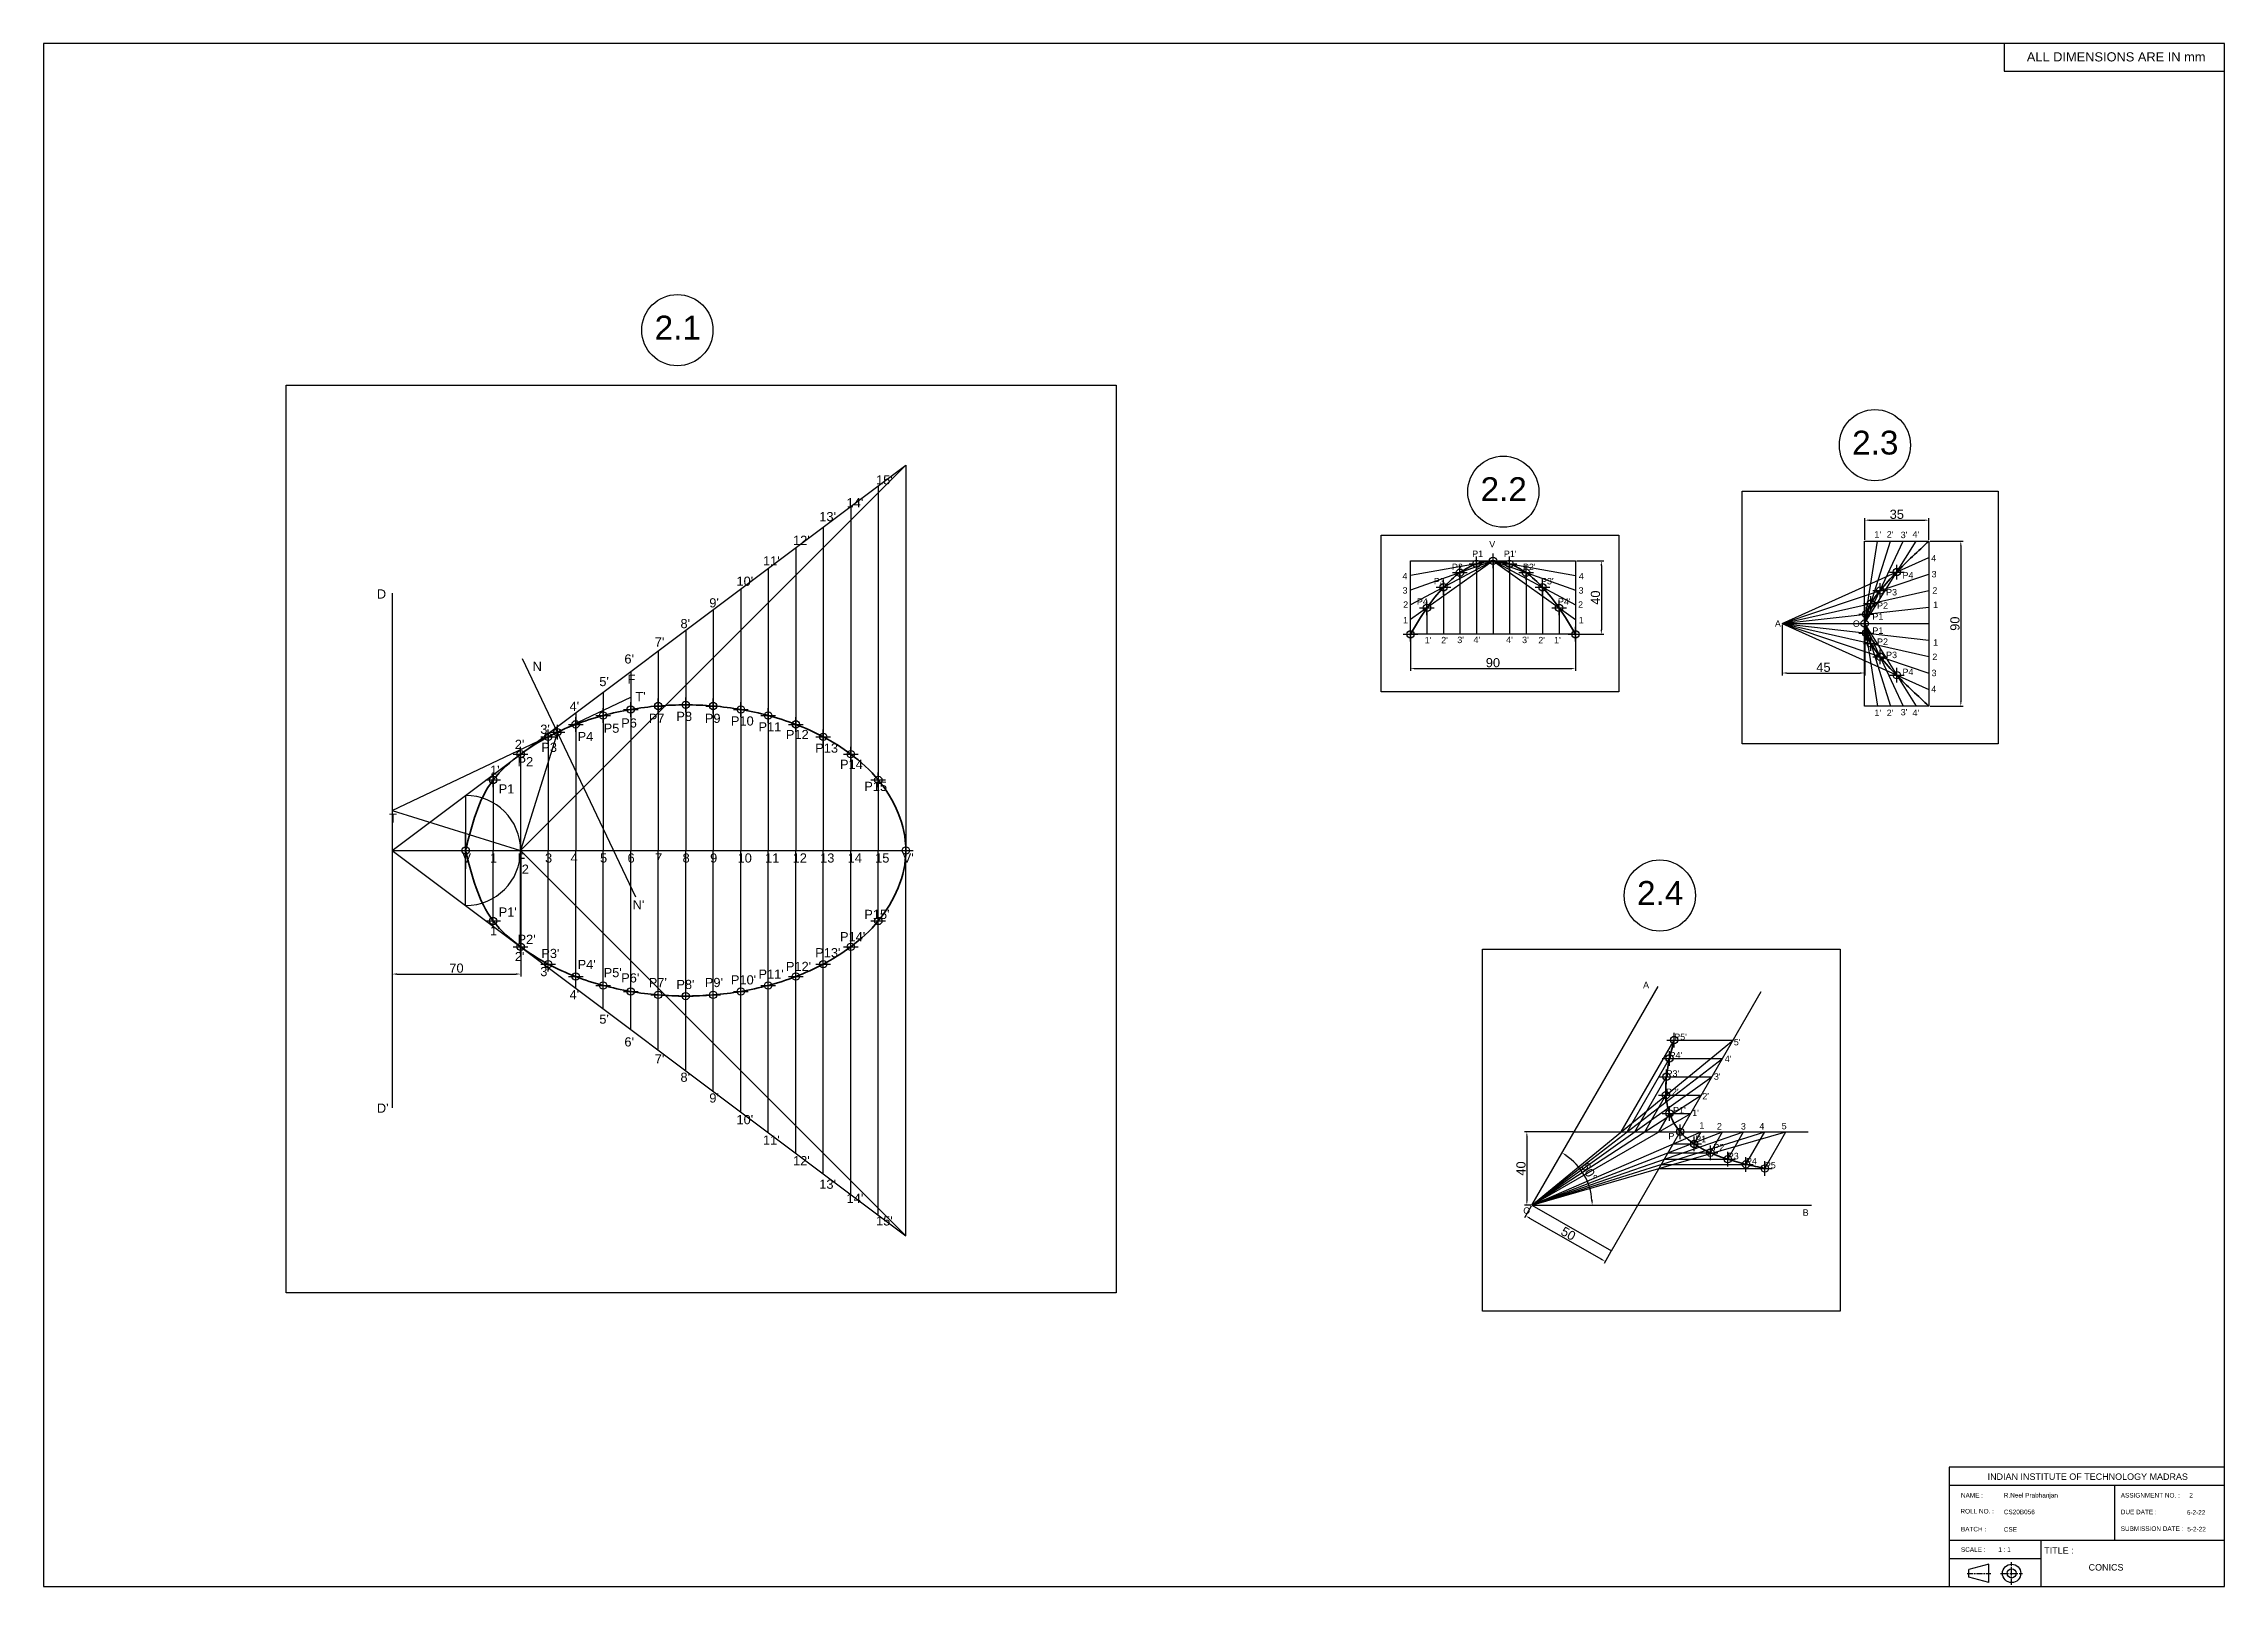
# Model space of a CAD drawing. Header units: millimetres. Extents: x 0 to 1189, y 0 to 841.
import ezdxf

# ---------------------------------------------------------------- set-up
doc = ezdxf.new("R2010")
doc.units = ezdxf.units.MM
doc.header["$PDMODE"] = 34
doc.header["$PDSIZE"] = 4
doc.linetypes.add('CENTER', pattern=[50.8, 31.75, -6.35, 6.35, -6.35])
doc.styles.get("Standard").update_dxf_attribs({"font": 'arial.ttf'})
doc.dimstyles.new('ISO-25', dxfattribs={"dimtxt": 5, "dimasz": 2.5, "dimexe": 1.25, "dimexo": 0.625, "dimtad": 1, "dimtxsty": 'Standard', "dimcen": 2.5, "dimclrd": 3, "dimclre": 3, "dimclrt": 3, "dimadec": 0, "dimazin": 0, "dimtfac": 1, "dimtmove": 0, "dimatfit": 3, "dimfxl": 1, "dimarcsym": 0})

# ---------------------------------------------------------------- blocks, each defined once
blk = doc.blocks.new('*D2')
at = {"color": 3, "lineweight": -2, "transparency": 16777216}
for p, q in [((190.1, 400.5), (190.1, 332.5)), ((260.1, 400.5), (260.1, 332.5)), ((192.6, 333.8), (257.6, 333.8))]:
    blk.add_line(p, q, dxfattribs=at)
at = {"color": 3, "transparency": 16777216}
for points in [[(192.6, 334.2), (192.6, 333.4), (190.1, 333.8)], [(257.6, 334.2), (257.6, 333.4), (260.1, 333.8)]]:
    blk.add_solid(points, dxfattribs=at)
at = {"layer": 'Defpoints', "color": 0, "transparency": 16777216}
for p in [(190.1, 401.2), (260.1, 401.2), (260.1, 333.8)]:
    blk.add_point(p, dxfattribs=at)
at = {"color": 3, "lineweight": 25, "transparency": 16777216, "insert": (225.1, 337), "char_height": 5, "attachment_point": 5}
blk.add_mtext('70', dxfattribs=at)
blk = doc.blocks.new('*D3')
at = {"color": 3, "lineweight": -2, "transparency": 16777216}
for p, q in [((745.2, 518.4), (745.2, 499.1)), ((835.2, 518.4), (835.2, 499.1)), ((747.7, 500.3), (832.7, 500.3))]:
    blk.add_line(p, q, dxfattribs=at)
at = {"color": 3, "transparency": 16777216}
for points in [[(747.7, 500.7), (747.7, 499.9), (745.2, 500.3)], [(832.7, 500.7), (832.7, 499.9), (835.2, 500.3)]]:
    blk.add_solid(points, dxfattribs=at)
at = {"layer": 'Defpoints', "color": 0, "transparency": 16777216}
for p in [(745.2, 519), (835.2, 519), (835.2, 500.3)]:
    blk.add_point(p, dxfattribs=at)
at = {"color": 3, "lineweight": 25, "transparency": 16777216, "insert": (790.2, 503.5), "char_height": 5, "attachment_point": 5}
blk.add_mtext('90', dxfattribs=at)
blk = doc.blocks.new('*D4')
at = {"color": 3, "lineweight": -2, "transparency": 16777216}
for p, q in [((835.9, 559), (850.6, 559)), ((849.3, 556.5), (849.3, 521.5)), ((835.9, 519), (850.6, 519))]:
    blk.add_line(p, q, dxfattribs=at)
at = {"color": 3, "transparency": 16777216}
for points in [[(848.9, 556.5), (849.7, 556.5), (849.3, 559)], [(848.9, 521.5), (849.7, 521.5), (849.3, 519)]]:
    blk.add_solid(points, dxfattribs=at)
at = {"layer": 'Defpoints', "color": 0, "transparency": 16777216}
for p in [(835.2, 559), (835.2, 519), (849.3, 519)]:
    blk.add_point(p, dxfattribs=at)
at = {"color": 3, "lineweight": 25, "transparency": 16777216, "insert": (846.1, 539), "char_height": 5, "attachment_point": 5, "rotation": 90}
blk.add_mtext('40', dxfattribs=at)
blk = doc.blocks.new('*D5')
at = {"color": 3, "lineweight": -2, "transparency": 16777216}
for p, q in [((947.9, 524.2), (947.9, 496.6)), ((992.9, 524.2), (992.9, 496.6)), ((950.4, 497.9), (990.4, 497.9))]:
    blk.add_line(p, q, dxfattribs=at)
at = {"color": 3, "transparency": 16777216}
for points in [[(950.4, 498.3), (950.4, 497.5), (947.9, 497.9)], [(990.4, 498.3), (990.4, 497.5), (992.9, 497.9)]]:
    blk.add_solid(points, dxfattribs=at)
at = {"layer": 'Defpoints', "color": 0, "transparency": 16777216}
for p in [(947.9, 524.8), (992.9, 524.8), (992.9, 497.9)]:
    blk.add_point(p, dxfattribs=at)
at = {"color": 3, "lineweight": 25, "transparency": 16777216, "insert": (970.4, 501), "char_height": 5, "attachment_point": 5}
blk.add_mtext('45', dxfattribs=at)
blk = doc.blocks.new('*D6')
at = {"color": 3, "lineweight": -2, "transparency": 16777216}
for p, q in [((992.9, 570.5), (992.9, 582.4)), ((995.4, 581.2), (1025.4, 581.2)), ((1027.9, 570.5), (1027.9, 582.4))]:
    blk.add_line(p, q, dxfattribs=at)
at = {"color": 3, "transparency": 16777216}
for points in [[(995.4, 581.6), (995.4, 580.8), (992.9, 581.2)], [(1025.4, 581.6), (1025.4, 580.8), (1027.9, 581.2)]]:
    blk.add_solid(points, dxfattribs=at)
at = {"layer": 'Defpoints', "color": 0, "transparency": 16777216}
for p in [(1027.9, 581.2), (992.9, 569.8), (1027.9, 569.8)]:
    blk.add_point(p, dxfattribs=at)
at = {"color": 3, "lineweight": 25, "transparency": 16777216, "insert": (1010.4, 584.4), "char_height": 5, "attachment_point": 5}
blk.add_mtext('35', dxfattribs=at)
blk = doc.blocks.new('*D7')
at = {"color": 3, "lineweight": -2, "transparency": 16777216}
for p, q in [((1028.5, 569.8), (1046.6, 569.8)), ((1045.3, 567.3), (1045.3, 482.3)), ((1028.5, 479.8), (1046.6, 479.8))]:
    blk.add_line(p, q, dxfattribs=at)
at = {"color": 3, "transparency": 16777216}
for points in [[(1044.9, 567.3), (1045.7, 567.3), (1045.3, 569.8)], [(1044.9, 482.3), (1045.7, 482.3), (1045.3, 479.8)]]:
    blk.add_solid(points, dxfattribs=at)
at = {"layer": 'Defpoints', "color": 0, "transparency": 16777216}
for p in [(1027.9, 569.8), (1027.9, 479.8), (1045.3, 479.8)]:
    blk.add_point(p, dxfattribs=at)
at = {"color": 3, "lineweight": 25, "transparency": 16777216, "insert": (1042.1, 524.8), "char_height": 5, "attachment_point": 5, "rotation": 90}
blk.add_mtext('90', dxfattribs=at)
blk = doc.blocks.new('*D8')
at = {"color": 3, "lineweight": -2, "transparency": 16777216}
blk.add_arc((811.4, 207.8), 32.9, 4.3517, 55.6483, dxfattribs=at)
at = {"color": 3, "transparency": 16777216}
for points in [[(829.8, 234.7), (830.2, 235.4), (827.9, 236.4)], [(844.7, 210.4), (843.8, 210.3), (844.3, 207.8)]]:
    blk.add_solid(points, dxfattribs=at)
at = {"layer": 'Defpoints', "color": 0, "transparency": 16777216}
for p in [(880.2, 327), (842.4, 219.1), (811.4, 207.8), (811.4, 207.8), (963.9, 207.8)]:
    blk.add_point(p, dxfattribs=at)
at = {"color": 3, "lineweight": 25, "transparency": 16777216, "insert": (842.7, 225.9), "char_height": 5, "attachment_point": 5, "rotation": 300}
blk.add_mtext('60°', dxfattribs=at)
blk = doc.blocks.new('*D9')
at = {"color": 3, "lineweight": -2, "transparency": 16777216}
for p, q in [((811.1, 207.3), (807.4, 200.9)), ((810.2, 200.7), (849.3, 178.4)), ((854.5, 182.5), (850.8, 176))]:
    blk.add_line(p, q, dxfattribs=at)
at = {"color": 3, "transparency": 16777216}
for points in [[(810.4, 201.1), (810, 200.4), (808.1, 202)], [(849.5, 178.7), (849.1, 178), (851.5, 177.1)]]:
    blk.add_solid(points, dxfattribs=at)
at = {"layer": 'Defpoints', "color": 0, "transparency": 16777216}
for p in [(811.4, 207.8), (854.8, 183), (851.5, 177.1)]:
    blk.add_point(p, dxfattribs=at)
at = {"color": 3, "lineweight": 25, "transparency": 16777216, "insert": (831.3, 192.3), "char_height": 5, "attachment_point": 5, "rotation": 330.216}
blk.add_mtext('50', dxfattribs=at)
blk = doc.blocks.new('*D10')
at = {"color": 3, "lineweight": -2, "transparency": 16777216}
for p, q in [((833.9, 247.8), (807.4, 247.8)), ((808.7, 245.3), (808.7, 210.3)), ((810.8, 207.8), (807.4, 207.8))]:
    blk.add_line(p, q, dxfattribs=at)
at = {"color": 3, "transparency": 16777216}
for points in [[(808.3, 245.3), (809.1, 245.3), (808.7, 247.8)], [(808.3, 210.3), (809.1, 210.3), (808.7, 207.8)]]:
    blk.add_solid(points, dxfattribs=at)
at = {"layer": 'Defpoints', "color": 0, "transparency": 16777216}
for p in [(834.5, 247.8), (808.7, 207.8), (811.4, 207.8)]:
    blk.add_point(p, dxfattribs=at)
at = {"color": 3, "lineweight": 25, "transparency": 16777216, "insert": (805.5, 227.8), "char_height": 5, "attachment_point": 5, "rotation": 90}
blk.add_mtext('40', dxfattribs=at)

msp = doc.modelspace()

# ---------------------------------------------------------------- linework, layer by layer
at = {"linetype": 'Continuous', "lineweight": 25}
for p, q in [((1069, 841, 90), (1069, 826, 90)), ((1069, 826, 90), (1189, 826, 90))]:
    msp.add_line(p, q, dxfattribs=at)
at = {"lineweight": 25}
for p, q in [((190.09, 401.167), (470.09, 611.167)), ((260.09, 401.167), (470.09, 611.167)), ((470.09, 611.167), (470.09, 401.167)), ((455.09, 599.917), (455.09, 401.167)), ((440.09, 588.667), (440.09, 401.167)), ((425.09, 577.417), (425.09, 401.167)), ((410.09, 566.167), (410.09, 401.167)), ((790.24, 559.01), (745.24, 551.01)), ((790.24, 559.01), (745.24, 543.01)), ((790.24, 559.01), (745.24, 535.01)), ((790.24, 559.01), (745.24, 527.01)), ((790.24, 559.01), (790.24, 519.01)), ((790.24, 559.01), (835.24, 551.01)), ((790.24, 559.01), (835.24, 543.01)), ((790.24, 559.01), (835.24, 535.01)), ((790.24, 559.01), (835.24, 527.01)), ((947.873, 524.835), (1027.873, 560.835)), ((992.873, 524.835), (999.873, 569.835)), ((992.873, 524.835), (1006.873, 569.835)), ((992.873, 524.835), (1013.873, 569.835)), ((992.873, 524.835), (1020.873, 569.835)), ((395.09, 554.917), (395.09, 401.167)), ((772.24, 552.61), (772.24, 519.01)), ((781.24, 557.41), (781.24, 519.01)), ((799.24, 557.41), (799.24, 519.01)), ((808.24, 552.61), (808.24, 519.01)), ((947.873, 524.835), (1027.873, 551.835)), ((190.09, 541.507), (190.09, 260.827)), ((380.09, 543.667), (380.09, 401.167)), ((763.24, 544.61), (763.24, 519.01)), ((817.24, 544.61), (817.24, 519.01)), ((947.873, 524.835), (1027.873, 542.835)), ((365.09, 532.417), (365.09, 401.167)), ((754.24, 533.41), (754.24, 519.01)), ((826.24, 533.41), (826.24, 519.01)), ((947.873, 524.835), (1027.873, 533.835)), ((947.873, 524.835), (1027.873, 524.835)), ((947.873, 524.835), (1027.873, 515.835)), ((947.873, 524.835), (1027.873, 506.835)), ((947.873, 524.835), (1027.873, 497.835)), ((947.873, 524.835), (1027.873, 488.835)), ((992.873, 524.835), (1020.873, 479.835)), ((992.873, 524.835), (1013.873, 479.835)), ((992.873, 524.835), (1006.873, 479.835)), ((992.873, 524.835), (999.873, 479.835)), ((350.09, 521.167), (350.09, 401.167)), ((322.851, 375.642), (261.085, 505.642)), ((335.09, 509.917), (335.09, 401.167)), ((320.09, 498.667), (320.09, 401.167)), ((190.09, 422.881), (320.09, 484.647)), ((290.09, 476.167), (290.09, 401.167)), ((305.09, 487.417), (305.09, 401.167)), ((280.09, 465.642), (260.09, 401.167)), ((275.09, 464.917), (275.09, 401.167)), ((260.09, 453.667), (260.09, 401.167)), ((245.09, 442.417), (245.09, 401.167)), ((230.09, 431.167), (230.09, 391.167)), ((190.09, 422.881), (260.09, 401.167)), ((230.09, 371.167), (230.09, 411.167)), ((190.09, 401.167), (470.09, 401.167)), ((190.09, 401.167), (470.09, 191.167)), ((245.09, 359.917), (245.09, 401.167)), ((260.09, 348.667), (260.09, 401.167)), ((260.09, 401.167), (470.09, 191.167)), ((275.09, 337.417), (275.09, 401.167)), ((290.09, 326.167), (290.09, 401.167)), ((305.09, 314.917), (305.09, 401.167)), ((320.09, 303.667), (320.09, 401.167)), ((335.09, 292.417), (335.09, 401.167)), ((350.09, 281.167), (350.09, 401.167)), ((365.09, 269.917), (365.09, 401.167)), ((380.09, 258.667), (380.09, 401.167)), ((395.09, 247.417), (395.09, 401.167)), ((410.09, 236.167), (410.09, 401.167)), ((425.09, 224.917), (425.09, 401.167)), ((440.09, 213.667), (440.09, 401.167)), ((455.09, 202.417), (455.09, 401.167)), ((470.09, 191.167), (470.09, 401.167)), ((811.419, 207.838), (880.208, 326.986)), ((854.814, 183.001), (936.408, 324.326)), ((811.419, 207.838), (921.115, 297.838)), ((860.173, 247.838), (889.04, 297.838)), ((889.04, 297.838), (921.115, 297.838)), ((811.419, 207.838), (915.342, 287.838)), ((863.38, 247.838), (886.474, 287.838)), ((883.267, 287.838), (915.342, 287.838)), ((811.419, 207.838), (909.568, 277.838)), ((867.504, 247.838), (884.825, 277.838)), ((884.825, 277.838), (909.568, 277.838)), ((811.419, 207.838), (903.795, 267.838)), ((873.003, 247.838), (884.55, 267.838)), ((884.55, 267.838), (903.795, 267.838)), ((811.419, 207.838), (898.021, 257.838)), ((880.701, 247.838), (886.474, 257.838)), ((886.474, 257.838), (898.021, 257.838)), ((811.419, 207.838), (903.795, 247.838)), ((811.419, 207.838), (915.342, 247.838)), ((811.419, 207.838), (926.889, 247.838)), ((811.419, 207.838), (938.436, 247.838)), ((811.419, 207.838), (949.983, 247.838)), ((834.513, 247.838), (962.061, 247.838)), ((860.173, 247.838), (949.983, 247.838)), ((888.399, 241.172), (899.946, 241.172)), ((899.946, 241.172), (903.795, 247.838)), ((908.743, 236.41), (915.342, 247.838)), ((918.228, 232.838), (926.889, 247.838)), ((928.172, 230.06), (938.436, 247.838)), ((938.436, 227.838), (949.983, 247.838)), ((880.701, 227.838), (938.436, 227.838)), ((881.984, 230.06), (928.172, 230.06)), ((883.587, 232.838), (918.228, 232.838)), ((885.649, 236.41), (910.393, 236.41)), ((811.419, 207.838), (963.905, 207.838)), ((811.419, 207.838), (854.814, 183.001)), ((1189, 65, 90), (1039, 65, 90)), ((1039, 65, 90), (1039, 0, 90)), ((1189, 55, 90), (1039, 55, 90)), ((1129, 55, 90), (1129, 25, 90)), ((1189, 25, 90), (1039, 25, 90)), ((1089, 25, 90), (1089, 0, 90)), ((1089, 15, 90), (1039, 15, 90)), ((1060.496, 12.065), (1049.755, 9.187)), ((1060.496, 2.065), (1060.496, 12.065)), ((1049.755, 4.943), (1049.755, 9.187)), ((1060.496, 2.065), (1049.755, 4.943)), ((1078.961, 7.065), (1078.961, 7.065))]:
    msp.add_line(p, q, dxfattribs=at)
at = {"linetype": 'CENTER', "lineweight": 25, "ltscale": 0.1}
for p, q in [((1072.996, 0.886), (1072.996, 13.184)), ((1048.843, 7.065), (1061.65, 7.065)), ((1066.88, 7.065), (1078.961, 7.065))]:
    msp.add_line(p, q, dxfattribs=at)
at = {"lineweight": 25, "elevation": 90}
for points in [[(0, 0), (1189, 0), (1189, 841), (0, 841)], [(132.311, 654.802), (584.703, 654.802), (584.703, 160.009), (132.311, 160.009)], [(926.051, 597.113), (1065.647, 597.113), (1065.647, 459.29), (926.051, 459.29)], [(729.171, 573.007), (858.86, 573.007), (858.86, 487.553), (729.171, 487.553)], [(784.492, 347.429), (979.509, 347.429), (979.509, 150.025), (784.492, 150.025)]]:
    msp.add_lwpolyline(points, close=True, dxfattribs=at)
at = {"lineweight": 25}
for points in [[(745.24, 559.01), (835.24, 559.01), (835.24, 519.01), (745.24, 519.01)], [(992.873, 479.835), (992.873, 569.835), (1027.873, 569.835), (1027.873, 479.835)]]:
    msp.add_lwpolyline(points, close=True, dxfattribs=at)
for centre, radius in [((345.552, 684.799), 19.401), ((998.466, 622.112), 19.401), ((795.875, 596.73), 19.401), ((881.185, 376.607), 19.401), ((1072.996, 7.065), 5), ((1072.996, 7.065), 2.5)]:
    msp.add_circle(centre, radius, dxfattribs=at)
for start, end in [(0, 90), (270, 0)]:
    msp.add_arc((230.09, 401.167), 30, start, end, dxfattribs=at)
at = {"lineweight": 35}
for points in [[(745.24, 519.01), (754.24, 533.41), (763.24, 544.61), (772.24, 552.61), (781.24, 557.41), (790.24, 559.01), (799.24, 557.41), (808.24, 552.61), (817.24, 544.61), (826.24, 533.41), (835.24, 519.01)], [(1027.873, 479.835), (1010.373, 496.71), (1001.285, 506.808), (996.26, 513.948), (993.674, 519.682), (992.873, 524.835), (993.674, 529.988), (996.26, 535.722), (1001.285, 542.862), (1010.373, 552.96), (1027.873, 569.835)], [(230.09, 401.167), (245.09, 439.593), (260.09, 453.667), (275.09, 463.127), (290.09, 469.906), (305.09, 474.747), (320.09, 478.019), (335.09, 479.917), (350.09, 480.54), (365.09, 479.917), (380.09, 478.019), (395.09, 474.747), (410.09, 469.906), (425.09, 463.127), (440.09, 453.667), (455.09, 439.593), (470.09, 401.167), (455.09, 362.741), (440.09, 348.667), (425.09, 339.207), (410.09, 332.428), (395.09, 327.587), (380.09, 324.315), (365.09, 322.417), (350.09, 321.795), (335.09, 322.417), (320.09, 324.315), (305.09, 327.587), (290.09, 332.428), (275.09, 339.207), (260.09, 348.667), (245.09, 362.741), (230.09, 401.167)], [(938.436, 227.838), (928.172, 230.06), (918.228, 232.838), (908.743, 236.41), (899.946, 241.172), (892.248, 247.838), (886.474, 257.838), (884.55, 267.838), (884.825, 277.838), (886.474, 287.838), (889.04, 297.838)]]:
    msp.add_spline(points, degree=3, dxfattribs=at)
at = {"lineweight": 25}
for p in [(781.24, 557.41), (790.24, 559.01), (799.24, 557.41), (763.24, 544.61), (772.24, 552.61), (808.24, 552.61), (817.24, 544.61), (754.24, 533.41), (826.24, 533.41), (745.24, 519.01), (835.24, 519.01), (305.09, 474.747), (320.09, 478.019), (335.09, 479.917), (350.09, 480.54), (365.09, 479.917), (380.09, 478.019), (395.09, 474.747), (275.09, 463.127), (280.099, 465.647), (290.09, 469.906), (410.09, 469.906), (425.09, 463.127), (260.09, 453.667), (440.09, 453.667), (245.09, 439.593), (455.09, 439.593), (230.09, 401.167), (470.09, 401.167), (245.09, 362.741), (455.09, 362.741), (260.09, 348.667), (440.09, 348.667), (275.09, 339.207), (290.09, 332.428), (410.09, 332.428), (425.09, 339.207), (305.09, 327.587), (320.09, 324.315), (335.09, 322.417), (350.09, 321.795), (365.09, 322.417), (380.09, 324.315), (395.09, 327.587), (889.04, 297.838), (886.474, 287.838), (884.825, 277.838), (884.55, 267.838), (886.474, 257.838), (892.248, 247.838), (899.946, 241.172), (908.743, 236.41), (918.228, 232.838), (928.172, 230.06), (938.436, 227.838)]:
    msp.add_point(p, dxfattribs=at)
at = {"lineweight": 25, "ltscale": 0.5}
for p in [(1010.373, 552.96), (996.26, 535.722), (1001.285, 542.862), (992.873, 524.835), (993.674, 529.988), (993.674, 519.682), (996.26, 513.948), (1001.285, 506.808), (1010.373, 496.71)]:
    msp.add_point(p, dxfattribs=at)

# ---------------------------------------------------------------- texts
at = {"linetype": 'Continuous', "lineweight": 25}
msp.add_text('ALL DIMENSIONS ARE IN mm', height=5, dxfattribs=at).set_placement((1081.29, 831.286))
at = {"lineweight": 25}
for s, height, p in [('2.1', 13, (333.135, 679.693)), ('2.3', 13, (986.05, 617.006)), ("15'", 5, (453.871, 600.672)), ('2.2', 13, (783.459, 591.625)), ("13'", 5, (422.906, 580.676)), ("14'", 5, (437.795, 588.235)), ("12'", 5, (408.606, 567.767)), ("1'", 3.5, (998.185, 571.714)), ("2'", 3.5, (1004.91, 571.714)), ("3'", 3.5, (1012.512, 571.421)), ("4'", 3.5, (1018.945, 571.714)), ("11'", 5, (392.198, 556.531)), ('P1', 3.5, (778.874, 561.137)), ('V', 3.5, (788.186, 566.384)), ('4', 3.5, (1029.192, 558.749)), ("10'", 5, (377.778, 545.449)), ('4', 3.5, (740.86, 548.976)), ('P3', 3.5, (757.947, 546.198)), ('P2', 3.5, (767.828, 553.978)), ('4', 3.5, (837.074, 548.976)), ('P4', 3.5, (1013.472, 549.42)), ('3', 3.5, (1029.338, 550.044)), ('D', 5, (181.703, 538.483)), ("9'", 5, (362.948, 533.661)), ('3', 3.5, (740.91, 541.182)), ('2', 3.5, (741.261, 533.437)), ('P4', 3.5, (748.726, 535.108)), ('2', 3.5, (836.615, 533.437)), ('3', 3.5, (836.867, 541.182)), ('P2', 3.5, (999.629, 532.925)), ('P3', 3.5, (1004.546, 540.195)), ('2', 3.5, (1029.773, 541.195)), ('1', 3.5, (1030.209, 533.361)), ("8'", 5, (347.227, 522.337)), ('1', 3.5, (741.189, 524.983)), ('1', 3.5, (836.937, 524.983)), ('A', 3.5, (943.937, 523.091)), ('O', 3.5, (986.44, 523.081)), ('P1', 3.5, (997.075, 526.902)), ("7'", 5, (333.212, 512.353)), ("1'", 3.5, (753.022, 514.091)), ("2'", 3.5, (761.995, 514.091)), ("3'", 3.5, (770.764, 514.193)), ("4'", 3.5, (779.584, 514.294)), ("4'", 3.5, (797.41, 514.294)), ("3'", 3.5, (806.087, 514.193)), ("2'", 3.5, (814.919, 514.091)), ("1'", 3.5, (823.501, 514.091)), ('P1', 3.5, (997.075, 519.254)), ('P2', 3.5, (999.629, 513.231)), ('1', 3.5, (1030.209, 512.795)), ('N', 5, (266.623, 499.046)), ("6'", 5, (316.658, 503.075)), ('P3', 3.5, (1004.546, 506.023)), ('P4', 3.5, (1013.472, 496.751)), ('3', 3.5, (1029.338, 496.174)), ('2', 3.5, (1029.773, 504.961)), ("5'", 5, (302.978, 490.754)), ('F', 5, (318.377, 492.071)), ('F', 5, (318.377, 492.071)), ("T'", 5, (322.601, 482.491)), ('4', 3.5, (1029.192, 487.421)), ("4'", 5, (286.792, 477.278)), ('P7', 5, (329.95, 470.698)), ('P8', 5, (344.996, 471.772)), ('P9', 5, (360.52, 470.698)), ("1'", 3.5, (998.185, 474.442)), ("2'", 3.5, (1004.91, 474.442)), ("3'", 3.5, (1012.512, 474.797)), ("4'", 3.5, (1018.945, 474.457)), ("3'", 5, (270.799, 464.765)), ('P4', 5, (291.14, 460.796)), ('P5', 5, (305.351, 465.329)), ('P6', 5, (314.904, 468.193)), ('P10', 5, (374.73, 469.266)), ('P11', 5, (389.777, 466.045)), ('P12', 5, (404.704, 461.869)), ("2'", 5, (256.926, 456.487)), ('P2', 5, (258.377, 447.071)), ('P3', 5, (271.367, 454.873)), ('P13', 5, (420.705, 454.472)), ("1'", 5, (243.377, 442.417)), ('P14', 5, (434.199, 445.644)), ('P1', 5, (248.107, 432.222)), ('P15', 5, (447.454, 433.594)), ('T', 5, (188.377, 416.285)), ('V', 5, (228.377, 394.571)), ('1', 5, (243.377, 394.571)), ('F', 5, (258.377, 394.571)), ('2', 5, (260.676, 388.458)), ('3', 5, (273.377, 394.571)), ('4', 5, (287.285, 394.571)), ('5', 5, (303.377, 394.571)), ('6', 5, (318.377, 394.571)), ('7', 5, (333.377, 394.571)), ('8', 5, (348.377, 394.571)), ('9', 5, (363.377, 394.571)), ('10', 5, (378.377, 394.571)), ('11', 5, (393.377, 394.571)), ('12', 5, (408.377, 394.571)), ('13', 5, (423.377, 394.571)), ('14', 5, (438.377, 394.571)), ('15', 5, (453.377, 394.571)), ("V'", 5, (468.377, 394.571)), ('2.4', 13, (868.768, 371.502)), ("P1'", 5, (248.107, 365.091)), ("N'", 5, (321.139, 369.046)), ("P15'", 5, (447.454, 363.805)), ("1'", 5, (243.377, 354.897)), ("2'", 5, (256.926, 340.827)), ("P2'", 5, (258.377, 350.243)), ("P3'", 5, (271.367, 342.53)), ("P13'", 5, (420.705, 342.93)), ("P14'", 5, (434.199, 351.67)), ("3'", 5, (270.799, 332.637)), ("P4'", 5, (291.14, 336.539)), ("P5'", 5, (305.351, 332.09)), ("P6'", 5, (314.904, 329.206)), ("P10'", 5, (374.73, 328.133)), ("P11'", 5, (389.777, 331.269)), ("P12'", 5, (404.704, 335.444)), ("4'", 5, (286.792, 320.056)), ("P7'", 5, (329.95, 326.636)), ("P8'", 5, (344.996, 325.627)), ("P9'", 5, (360.52, 326.701)), ('A', 3.5, (872.071, 326.089)), ("5'", 5, (302.978, 306.734)), ("6'", 5, (316.658, 294.324)), ("P5'", 3.5, (889.04, 297.838)), ("5'", 3.5, (921.524, 294.932)), ("7'", 5, (333.212, 285.046)), ("P4'", 3.5, (886.474, 287.838)), ("4'", 3.5, (916.589, 285.787)), ("8'", 5, (347.227, 275.062)), ("P3'", 3.5, (884.825, 277.838)), ("3'", 3.5, (910.65, 276.191)), ("D'", 5, (181.703, 258.216)), ("9'", 5, (362.948, 263.738)), ("P2'", 3.5, (884.55, 267.838)), ("2'", 3.5, (904.348, 265.436)), ("10'", 5, (377.778, 251.95)), ("P1'", 3.5, (888.399, 257.838)), ("1'", 3.5, (898.84, 256.397)), ('1', 3.5, (902.752, 249.536)), ('2', 3.5, (912.33, 249.039)), ('3', 3.5, (925.391, 249.039)), ('4', 3.5, (935.467, 249.039)), ('5', 3.5, (947.624, 249.159)), ("11'", 5, (392.198, 240.782)), ('P', 3.5, (885.88, 243.738)), ('P1', 3.5, (900.496, 242.124)), ('P2', 3.5, (910.393, 237.652)), ("12'", 5, (408.606, 229.547)), ('P3', 3.5, (918.228, 232.838)), ('P4', 3.5, (928.172, 230.06)), ('P5', 3.5, (938.436, 227.838)), ("13'", 5, (422.906, 216.727)), ("14'", 5, (437.795, 209.079)), ('O', 3.5, (806.727, 203.085)), ('B', 3.5, (959.083, 202.006)), ("15'", 5, (453.871, 196.727)), ('INDIAN INSTITUTE OF TECHNOLOGY MADRAS', 3.5, (1059.91, 58.064)), ('NAME : ', 2.5, (1045.365, 48.421)), ('R.Neel Prabhanjan', 2.5, (1068.746, 48.421)), ('ASSIGNMENT NO. : ', 2.5, (1132.5, 48.421)), ('2', 2.5, (1169.882, 48.421)), ('ROLL NO. : ', 2.5, (1045.093, 39.729)), ('CS20B056', 2.5, (1068.746, 39.321)), ('DUE DATE : ', 2.5, (1132.5, 39.321)), ('6-2-22', 2.5, (1168.522, 39.05)), ('BATCH : ', 2.5, (1045.365, 29.95)), ('CSE', 2.5, (1068.746, 29.814)), ('SUBMISSION DATE : ', 2.5, (1132.5, 30.222)), ('5-2-22', 2.5, (1168.794, 29.95)), ('SCALE : ', 2.5, (1045.365, 18.814)), ('1 : 1', 2.5, (1065.755, 18.814)), ('TITLE : ', 3.5, (1090.767, 17.863)), ('CONICS', 3.5, (1114.964, 8.628))]:
    msp.add_text(s, height=height, dxfattribs=at).set_placement(p)
for s, p in [("P1'", (796.146, 561.137)), ("P2'", (806.552, 553.978)), ("P3'", (816.398, 546.198)), ("P4'", (825.632, 535.108))]:
    msp.add_text(s, height=3.5, rotation=359.999831, dxfattribs=at).set_placement(p)

# ---------------------------------------------------------------- dimensions: what is measured, and where the dimension line sits
for base, p1, p2, picture, middle in [((1027.873, 581.19), (992.873, 569.835), (1027.873, 569.835), '*D6', (1010.373, 584.37)), ((992.873, 497.871), (947.873, 524.835), (992.873, 524.835), '*D5', (970.373, 501.039)), ((835.24, 500.3), (745.24, 519.01), (835.24, 519.01), '*D3', (790.24, 503.478)), ((260.09, 333.776), (190.09, 401.167), (260.09, 401.167), '*D2', (225.09, 336.953))]:
    dim = msp.add_linear_dim(base=base, p1=p1, p2=p2, dimstyle='ISO-25', dxfattribs=at)
    dim.commit()
    dim.dimension.update_dxf_attribs({"geometry": picture, "text_midpoint": middle})
for base, p1, p2, picture, middle in [((849.308, 519.01), (835.24, 559.01), (835.24, 519.01), '*D4', (846.13, 539.01)), ((1045.311, 479.835), (1027.873, 569.835), (1027.873, 479.835), '*D7', (1042.133, 524.835)), ((808.672, 207.838), (834.513, 247.838), (811.419, 207.838), '*D10', (805.494, 227.838))]:
    dim = msp.add_linear_dim(base=base, p1=p1, p2=p2, angle=90, dimstyle='ISO-25', dxfattribs=at)
    dim.commit()
    dim.dimension.update_dxf_attribs({"geometry": picture, "text_midpoint": middle})
dim = msp.add_angular_dim_2l(base=(842.357, 219.099), line1=((811.419, 207.838), (963.905, 207.838)), line2=((811.419, 207.838), (880.208, 326.986)), dimstyle='ISO-25', dxfattribs=at)
dim.commit()
dim.dimension.update_dxf_attribs({"geometry": '*D8', "text_midpoint": (842.683, 225.889)})
dim = msp.add_aligned_dim(p1=(811.419, 207.838), p2=(854.814, 183.001), distance=-6.767, dimstyle='ISO-25', dxfattribs=at)
dim.commit()
dim.dimension.update_dxf_attribs({"geometry": '*D9', "text_midpoint": (831.334, 192.305)})

doc.saveas('drawing.dxf')
